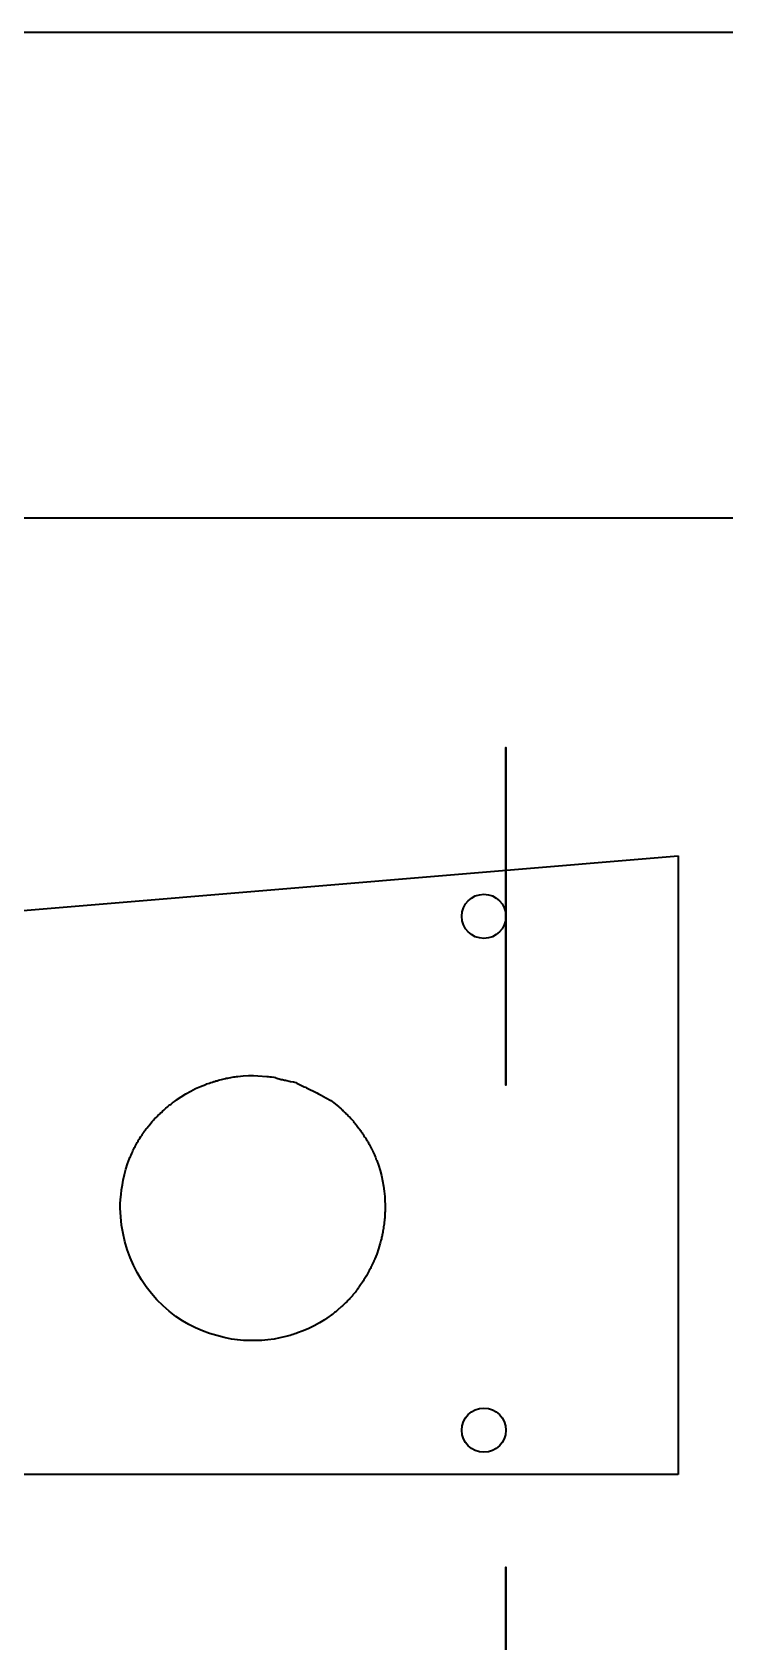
# Model space of a CAD drawing. Header units: centimetres. Extents: x 16 to 194, y -201 to 17.
# Drawn here: x 29.79 to 37.63, y -38.99 to -20.77 of the extents above; entities that cross this region are included whole.
import ezdxf

# ---------------------------------------------------------------- set-up
doc = ezdxf.new("R2010")
doc.units = ezdxf.units.CM
doc.header["$MEASUREMENT"] = 0
doc.layers.add('Layer 1', color=7, linetype='Continuous')

msp = doc.modelspace()

# ---------------------------------------------------------------- linework, layer by layer
at = {"layer": 'Layer 1', "lineweight": 35}
for points in [[(20.264, -20.76971), (20.264, -20.76971), (56.264, -20.76971), (56.264, -20.76971)], [(56.264, -26.26971), (56.264, -26.26971), (20.264, -26.26971), (20.264, -26.26971)], [(19.10378, -31.59366), (19.10378, -31.59366), (37.10378, -30.09366), (37.10378, -30.09366)], [(37.10378, -30.09366), (37.10378, -30.09366), (37.10378, -37.09367), (37.10378, -37.09367)], [(37.10378, -37.09367), (37.10378, -37.09367), (19.10378, -37.09367), (19.10378, -37.09367)]]:
    msp.add_open_spline(points, degree=3, dxfattribs=at)
for points, knots in [([(35.15353, -30.77706), (35.15353, -30.63899), (35.04159, -30.52707), (34.9035, -30.52707), (34.76541, -30.52706), (34.65347, -30.63899), (34.65347, -30.77706), (34.65347, -30.91514), (34.76541, -31.02706), (34.9035, -31.02706), (35.04159, -31.02707), (35.15353, -30.91514), (35.15353, -30.77707), (35.15353, -24.14971), (35.15353, -37.40442), (35.15353, -30.77706)], [0, 0, 0, 0, 0.25, 0.25, 0.25, 0.5, 0.5, 0.5, 0.75, 0.75, 0.75, 1, 1, 1, 1.00001, 1.00001, 1.00001, 1.00001]), ([(35.15353, -40.0549), (35.15353, -39.91683), (35.04159, -39.80491), (34.9035, -39.80491), (34.76541, -39.8049), (34.65347, -39.91683), (34.65347, -40.0549), (34.65347, -40.19298), (34.76541, -40.3049), (34.9035, -40.3049), (35.04159, -40.30491), (35.15353, -40.19298), (35.15353, -40.05491), (35.15353, -33.42755), (35.15353, -46.68226), (35.15353, -40.0549)], [0, 0, 0, 0, 0.25, 0.25, 0.25, 0.5, 0.5, 0.5, 0.75, 0.75, 0.75, 1, 1, 1, 1.00001, 1.00001, 1.00001, 1.00001]), ([(35.15353, -36.59367), (35.15353, -36.45559), (35.04159, -36.34367), (34.9035, -36.34367), (34.76541, -36.34366), (34.65347, -36.45559), (34.65347, -36.59366), (34.65347, -36.73174), (34.76541, -36.84366), (34.9035, -36.84366), (35.04159, -36.84367), (35.15353, -36.73174), (35.15353, -36.59367)], [0, 0, 0, 0, 0.25, 0.25, 0.25, 0.5, 0.5, 0.5, 0.75, 0.75, 0.75, 1, 1, 1, 1])]:
    msp.add_open_spline(points, degree=3, knots=knots, dxfattribs=at)
at = {"layer": 'Layer 1', "color": 250, "lineweight": 35}
msp.add_open_spline([(32.04425, -35.56222), (32.04425, -35.56222), (32.11431, -35.57222), (32.11431, -35.57222), (32.11431, -35.57222), (32.18186, -35.57722), (32.18186, -35.57722), (32.18186, -35.57722), (32.24943, -35.57972), (32.24943, -35.57972), (32.24943, -35.57972), (32.31949, -35.57972), (32.31949, -35.57972), (32.31949, -35.57972), (32.38954, -35.57722), (32.38954, -35.57722), (32.38954, -35.57722), (32.45709, -35.57222), (32.45709, -35.57222), (32.45709, -35.57222), (32.52716, -35.56222), (32.52716, -35.56222), (32.52716, -35.56222), (32.59472, -35.54973), (32.59472, -35.54973), (32.59472, -35.54973), (32.65976, -35.53472), (32.65976, -35.53472), (32.65976, -35.53472), (32.67478, -35.52973), (32.67478, -35.52973), (32.67478, -35.52973), (32.68979, -35.52472), (32.68979, -35.52472), (32.68979, -35.52472), (32.7098, -35.51972), (32.7098, -35.51972), (32.7098, -35.51972), (32.72732, -35.51472), (32.72732, -35.51472), (32.72732, -35.51472), (32.74483, -35.50972), (32.74483, -35.50972), (32.74483, -35.50972), (32.76235, -35.50222), (32.76235, -35.50222), (32.76235, -35.50222), (32.77986, -35.49722), (32.77986, -35.49722), (32.77986, -35.49722), (32.79237, -35.49222), (32.79237, -35.49222), (32.79237, -35.49222), (32.85744, -35.46972), (32.85744, -35.46972), (32.85744, -35.46972), (32.91999, -35.44222), (32.91999, -35.44222), (32.91999, -35.44222), (32.98253, -35.41222), (32.98253, -35.41222), (32.98253, -35.41222), (33.04258, -35.37972), (33.04258, -35.37972), (33.04258, -35.37972), (33.10013, -35.34472), (33.10013, -35.34472), (33.10013, -35.34472), (33.15268, -35.30722), (33.15268, -35.30722), (33.15268, -35.30722), (33.16269, -35.29972), (33.16269, -35.29972), (33.16269, -35.29972), (33.1752, -35.29223), (33.1752, -35.29223), (33.1752, -35.29223), (33.18771, -35.28222), (33.18771, -35.28222), (33.18771, -35.28222), (33.20022, -35.27223), (33.20022, -35.27223), (33.20022, -35.27223), (33.21274, -35.26222), (33.21274, -35.26222), (33.21274, -35.26222), (33.22775, -35.25223), (33.22775, -35.25223), (33.22775, -35.25223), (33.23776, -35.24222), (33.23776, -35.24222), (33.23776, -35.24222), (33.24776, -35.23472), (33.24776, -35.23472), (33.24776, -35.23472), (33.29279, -35.19472), (33.29279, -35.19472), (33.29279, -35.19472), (33.3028, -35.18472), (33.3028, -35.18472), (33.3028, -35.18472), (33.31281, -35.17472), (33.31281, -35.17472), (33.31281, -35.17472), (33.32532, -35.16222), (33.32532, -35.16222), (33.32532, -35.16222), (33.33783, -35.15222), (33.33783, -35.15222), (33.33783, -35.15222), (33.35034, -35.13972), (33.35034, -35.13972), (33.35034, -35.13972), (33.36035, -35.12722), (33.36035, -35.12722), (33.36035, -35.12722), (33.36285, -35.12472), (33.36285, -35.12472), (33.36285, -35.12472), (33.36535, -35.12222), (33.36535, -35.12222), (33.36535, -35.12222), (33.36786, -35.11972), (33.36786, -35.11972), (33.36786, -35.11972), (33.37036, -35.11722), (33.37036, -35.11722), (33.37036, -35.11722), (33.37286, -35.11472), (33.37286, -35.11472), (33.37286, -35.11472), (33.37786, -35.11222), (33.37786, -35.11222), (33.37786, -35.11222), (33.38037, -35.10722), (33.38037, -35.10722), (33.38037, -35.10722), (33.38037, -35.10472), (33.38037, -35.10472), (33.38037, -35.10472), (33.39288, -35.09472), (33.39288, -35.09472), (33.39288, -35.09472), (33.39538, -35.09222), (33.39538, -35.09222), (33.39538, -35.09222), (33.41039, -35.07473), (33.41039, -35.07473), (33.41039, -35.07473), (33.41289, -35.07222), (33.41289, -35.07222), (33.41289, -35.07222), (33.41539, -35.06722), (33.41539, -35.06722), (33.41539, -35.06722), (33.4179, -35.06472), (33.4179, -35.06472), (33.4179, -35.06472), (33.4204, -35.06222), (33.4204, -35.06222), (33.4204, -35.06222), (33.4229, -35.05722), (33.4229, -35.05722), (33.4229, -35.05722), (33.4254, -35.05473), (33.4254, -35.05473), (33.4254, -35.05473), (33.42791, -35.05222), (33.42791, -35.05222), (33.42791, -35.05222), (33.43041, -35.04972), (33.43041, -35.04972), (33.43041, -35.04972), (33.43791, -35.04222), (33.43791, -35.04222), (33.43791, -35.04222), (33.44792, -35.02972), (33.44792, -35.02972), (33.44792, -35.02972), (33.45793, -35.01722), (33.45793, -35.01722), (33.45793, -35.01722), (33.46794, -35.00472), (33.46794, -35.00472), (33.46794, -35.00472), (33.47796, -34.99222), (33.47796, -34.99222), (33.47796, -34.99222), (33.48546, -34.97972), (33.48546, -34.97972), (33.48546, -34.97972), (33.49297, -34.96972), (33.49297, -34.96972), (33.49297, -34.96972), (33.50048, -34.95972), (33.50048, -34.95972), (33.50048, -34.95972), (33.50798, -34.94722), (33.50798, -34.94722), (33.50798, -34.94722), (33.51799, -34.93222), (33.51799, -34.93222), (33.51799, -34.93222), (33.528, -34.91972), (33.528, -34.91972), (33.528, -34.91972), (33.53551, -34.90472), (33.53551, -34.90472), (33.53551, -34.90472), (33.54551, -34.89222), (33.54551, -34.89222), (33.54551, -34.89222), (33.55302, -34.87972), (33.55302, -34.87972), (33.55302, -34.87972), (33.55802, -34.86722), (33.55802, -34.86722), (33.55802, -34.86722), (33.56553, -34.85722), (33.56553, -34.85722), (33.56553, -34.85722), (33.57304, -34.84472), (33.57304, -34.84472), (33.57304, -34.84472), (33.58054, -34.83222), (33.58054, -34.83222), (33.58054, -34.83222), (33.58805, -34.81722), (33.58805, -34.81722), (33.58805, -34.81722), (33.59556, -34.80222), (33.59556, -34.80222), (33.59556, -34.80222), (33.60556, -34.78722), (33.60556, -34.78722), (33.60556, -34.78722), (33.61056, -34.77472), (33.61056, -34.77472), (33.61056, -34.77472), (33.61806, -34.76472), (33.61806, -34.76472), (33.61806, -34.76472), (33.62307, -34.75222), (33.62307, -34.75222), (33.62307, -34.75222), (33.63057, -34.73972), (33.63057, -34.73972), (33.63057, -34.73972), (33.63558, -34.72472), (33.63558, -34.72472), (33.63558, -34.72472), (33.64309, -34.70972), (33.64309, -34.70972), (33.64309, -34.70972), (33.65059, -34.69472), (33.65059, -34.69472), (33.65059, -34.69472), (33.6581, -34.67972), (33.6581, -34.67972), (33.6581, -34.67972), (33.6631, -34.66722), (33.6631, -34.66722), (33.6631, -34.66722), (33.66811, -34.65472), (33.66811, -34.65472), (33.66811, -34.65472), (33.69063, -34.59972), (33.69063, -34.59972), (33.69063, -34.59972), (33.71064, -34.54222), (33.71064, -34.54222), (33.71064, -34.54222), (33.72565, -34.48722), (33.72565, -34.48722), (33.72565, -34.48722), (33.73066, -34.47472), (33.73066, -34.47472), (33.73066, -34.47472), (33.73316, -34.45972), (33.73316, -34.45972), (33.73316, -34.45972), (33.73816, -34.44472), (33.73816, -34.44472), (33.73816, -34.44472), (33.74317, -34.42722), (33.74317, -34.42722), (33.74317, -34.42722), (33.74567, -34.40972), (33.74567, -34.40972), (33.74567, -34.40972), (33.74817, -34.40722), (33.74817, -34.40722), (33.74817, -34.40722), (33.74817, -34.40472), (33.74817, -34.40472), (33.74817, -34.40472), (33.74817, -34.39973), (33.74817, -34.39973), (33.74817, -34.39973), (33.75068, -34.39472), (33.75068, -34.39472), (33.75068, -34.39472), (33.75068, -34.39222), (33.75068, -34.39222), (33.75068, -34.39222), (33.75318, -34.38722), (33.75318, -34.38722), (33.75318, -34.38722), (33.75318, -34.38472), (33.75318, -34.38472), (33.75318, -34.38472), (33.75318, -34.37973), (33.75318, -34.37973), (33.75318, -34.37973), (33.75318, -34.37722), (33.75318, -34.37722), (33.75318, -34.37722), (33.75568, -34.37472), (33.75568, -34.37472), (33.75568, -34.37472), (33.75568, -34.37222), (33.75568, -34.37222), (33.75568, -34.37222), (33.75568, -34.36722), (33.75568, -34.36722), (33.75568, -34.36722), (33.75568, -34.36472), (33.75568, -34.36472), (33.75568, -34.36472), (33.75818, -34.35973), (33.75818, -34.35973), (33.75818, -34.35973), (33.75818, -34.35722), (33.75818, -34.35722), (33.75818, -34.35722), (33.75818, -34.35472), (33.75818, -34.35472), (33.75818, -34.35472), (33.76068, -34.34222), (33.76068, -34.34222), (33.76068, -34.34222), (33.76319, -34.32472), (33.76319, -34.32472), (33.76319, -34.32472), (33.76569, -34.30972), (33.76569, -34.30972), (33.76569, -34.30972), (33.76819, -34.29222), (33.76819, -34.29222), (33.76819, -34.29222), (33.77069, -34.27722), (33.77069, -34.27722), (33.77069, -34.27722), (33.77319, -34.26222), (33.77319, -34.26222), (33.77319, -34.26222), (33.77319, -34.24972), (33.77319, -34.24972), (33.77319, -34.24972), (33.7757, -34.23722), (33.7757, -34.23722), (33.7757, -34.23722), (33.7782, -34.22222), (33.7782, -34.22222), (33.7782, -34.22222), (33.7782, -34.20722), (33.7782, -34.20722), (33.7782, -34.20722), (33.7807, -34.18972), (33.7807, -34.18972), (33.7807, -34.18972), (33.7807, -34.17222), (33.7807, -34.17222), (33.7807, -34.17222), (33.7832, -34.15722), (33.7832, -34.15722), (33.7832, -34.15722), (33.7832, -34.14222), (33.7832, -34.14222), (33.7832, -34.14222), (33.7832, -34.12972), (33.7832, -34.12972), (33.7832, -34.12972), (33.7832, -34.12722), (33.7832, -34.12722), (33.7832, -34.12722), (33.7857, -34.12472), (33.7857, -34.12472), (33.7857, -34.12472), (33.7857, -34.11972), (33.7857, -34.11972), (33.7857, -34.11972), (33.7857, -34.11722), (33.7857, -34.11722), (33.7857, -34.11722), (33.7857, -34.11222), (33.7857, -34.11222), (33.7857, -34.11222), (33.7857, -34.10972), (33.7857, -34.10972), (33.7857, -34.10972), (33.7857, -34.10722), (33.7857, -34.10722), (33.7857, -34.10722), (33.7857, -34.10223), (33.7857, -34.10223), (33.7857, -34.10223), (33.7857, -34.08722), (33.7857, -34.08722), (33.7857, -34.08722), (33.7857, -34.06972), (33.7857, -34.06972), (33.7857, -34.06972), (33.7857, -34.05472), (33.7857, -34.05472), (33.7857, -34.05472), (33.7857, -34.03722), (33.7857, -34.03722), (33.7857, -34.03722), (33.7857, -34.02223), (33.7857, -34.02223), (33.7857, -34.02223), (33.7832, -34.00972), (33.7832, -34.00972), (33.7832, -34.00972), (33.7807, -33.94972), (33.7807, -33.94972), (33.7807, -33.94972), (33.7757, -33.88972), (33.7757, -33.88972), (33.7757, -33.88972), (33.76819, -33.82972), (33.76819, -33.82972), (33.76819, -33.82972), (33.75568, -33.76972), (33.75568, -33.76972), (33.75568, -33.76972), (33.74317, -33.70972), (33.74317, -33.70972), (33.74317, -33.70972), (33.72816, -33.65222), (33.72816, -33.65222), (33.72816, -33.65222), (33.71064, -33.59472), (33.71064, -33.59472), (33.71064, -33.59472), (33.69063, -33.54222), (33.69063, -33.54222), (33.69063, -33.54222), (33.68562, -33.53222), (33.68562, -33.53222), (33.68562, -33.53222), (33.68062, -33.51972), (33.68062, -33.51972), (33.68062, -33.51972), (33.67561, -33.50472), (33.67561, -33.50472), (33.67561, -33.50472), (33.66811, -33.48972), (33.66811, -33.48972), (33.66811, -33.48972), (33.6631, -33.47472), (33.6631, -33.47472), (33.6631, -33.47472), (33.6556, -33.45972), (33.6556, -33.45972), (33.6556, -33.45972), (33.65059, -33.44723), (33.65059, -33.44723), (33.65059, -33.44723), (33.64559, -33.43722), (33.64559, -33.43722), (33.64559, -33.43722), (33.64058, -33.42472), (33.64058, -33.42472), (33.64058, -33.42472), (33.63308, -33.41472), (33.63308, -33.41472), (33.63308, -33.41472), (33.62557, -33.39972), (33.62557, -33.39972), (33.62557, -33.39972), (33.61806, -33.38472), (33.61806, -33.38472), (33.61806, -33.38472), (33.61056, -33.37222), (33.61056, -33.37222), (33.61056, -33.37222), (33.60556, -33.35722), (33.60556, -33.35722), (33.60556, -33.35722), (33.59806, -33.34472), (33.59806, -33.34472), (33.59806, -33.34472), (33.59305, -33.33472), (33.59305, -33.33472), (33.59305, -33.33472), (33.58555, -33.32472), (33.58555, -33.32472), (33.58555, -33.32472), (33.57804, -33.31222), (33.57804, -33.31222), (33.57804, -33.31222), (33.57053, -33.29972), (33.57053, -33.29972), (33.57053, -33.29972), (33.56303, -33.28472), (33.56303, -33.28472), (33.56303, -33.28472), (33.55302, -33.27222), (33.55302, -33.27222), (33.55302, -33.27222), (33.54551, -33.25972), (33.54551, -33.25972), (33.54551, -33.25972), (33.53801, -33.24722), (33.53801, -33.24722), (33.53801, -33.24722), (33.5305, -33.23722), (33.5305, -33.23722), (33.5305, -33.23722), (33.5255, -33.22722), (33.5255, -33.22722), (33.5255, -33.22722), (33.51549, -33.21472), (33.51549, -33.21472), (33.51549, -33.21472), (33.50798, -33.20222), (33.50798, -33.20222), (33.50798, -33.20222), (33.49797, -33.18972), (33.49797, -33.18972), (33.49797, -33.18972), (33.48797, -33.17722), (33.48797, -33.17722), (33.48797, -33.17722), (33.48046, -33.16722), (33.48046, -33.16722), (33.48046, -33.16722), (33.47796, -33.16472), (33.47796, -33.16472), (33.47796, -33.16472), (33.47044, -33.15222), (33.47044, -33.15222), (33.47044, -33.15222), (33.46293, -33.14222), (33.46293, -33.14222), (33.46293, -33.14222), (33.45543, -33.13222), (33.45543, -33.13222), (33.45543, -33.13222), (33.44542, -33.12222), (33.44542, -33.12222), (33.44542, -33.12222), (33.43541, -33.10972), (33.43541, -33.10972), (33.43541, -33.10972), (33.42791, -33.09972), (33.42791, -33.09972), (33.42791, -33.09972), (33.4254, -33.09722), (33.4254, -33.09722), (33.4254, -33.09722), (33.41539, -33.08472), (33.41539, -33.08472), (33.41539, -33.08472), (33.40539, -33.07472), (33.40539, -33.07472), (33.40539, -33.07472), (33.39538, -33.06472), (33.39538, -33.06472), (33.39538, -33.06472), (33.38787, -33.05472), (33.38787, -33.05472), (33.38787, -33.05472), (33.37786, -33.04722), (33.37786, -33.04722), (33.37786, -33.04722), (33.37036, -33.03722), (33.37036, -33.03722), (33.37036, -33.03722), (33.35785, -33.02472), (33.35785, -33.02472), (33.35785, -33.02472), (33.34784, -33.01472), (33.34784, -33.01472), (33.34784, -33.01472), (33.33533, -33.00222), (33.33533, -33.00222), (33.33533, -33.00222), (33.33283, -32.99972), (33.33283, -32.99972), (33.33283, -32.99972), (33.33032, -32.99722), (33.33032, -32.99722), (33.33032, -32.99722), (33.32782, -32.99472), (33.32782, -32.99472), (33.32782, -32.99472), (33.32532, -32.99222), (33.32532, -32.99222), (33.32532, -32.99222), (33.32282, -32.98972), (33.32282, -32.98972), (33.32282, -32.98972), (33.31781, -32.98722), (33.31781, -32.98722), (33.31781, -32.98722), (33.31531, -32.98472), (33.31531, -32.98472), (33.31531, -32.98472), (33.31281, -32.98222), (33.31281, -32.98222), (33.31281, -32.98222), (33.3053, -32.97222), (33.3053, -32.97222), (33.3053, -32.97222), (33.3028, -32.97222), (33.3028, -32.97222), (33.3028, -32.97222), (33.3028, -32.96972), (33.3028, -32.96972), (33.3028, -32.96972), (33.3003, -32.96972), (33.3003, -32.96972), (33.3003, -32.96972), (33.2978, -32.96722), (33.2978, -32.96722), (33.2978, -32.96722), (33.29529, -32.96472), (33.29529, -32.96472), (33.29529, -32.96472), (33.29279, -32.96222), (33.29279, -32.96222), (33.29279, -32.96222), (33.29029, -32.95972), (33.29029, -32.95972), (33.29029, -32.95972), (33.2878, -32.95722), (33.2878, -32.95722), (33.2878, -32.95722), (33.27028, -32.94222), (33.27028, -32.94222), (33.27028, -32.94222), (33.26278, -32.93472), (33.26278, -32.93472), (33.26278, -32.93472), (33.22024, -32.89972), (33.22024, -32.89972), (33.22024, -32.89972), (33.1702, -32.86222), (33.1702, -32.86222), (33.1702, -32.86222), (33.11514, -32.82972), (33.11514, -32.82972), (33.11514, -32.82972), (33.0601, -32.79972), (33.0601, -32.79972), (33.0601, -32.79972), (33.04759, -32.79222), (33.04759, -32.79222), (33.04759, -32.79222), (33.03007, -32.78472), (33.03007, -32.78472), (33.03007, -32.78472), (33.01256, -32.77472), (33.01256, -32.77472), (33.01256, -32.77472), (32.99004, -32.76222), (32.99004, -32.76222), (32.99004, -32.76222), (32.96503, -32.75222), (32.96503, -32.75222), (32.96503, -32.75222), (32.94001, -32.73972), (32.94001, -32.73972), (32.94001, -32.73972), (32.91749, -32.72972), (32.91749, -32.72972), (32.91749, -32.72972), (32.89497, -32.71722), (32.89497, -32.71722), (32.89497, -32.71722), (32.88496, -32.71222), (32.88496, -32.71222), (32.88496, -32.71222), (32.86995, -32.70722), (32.86995, -32.70722), (32.86995, -32.70722), (32.85494, -32.69972), (32.85494, -32.69972), (32.85494, -32.69972), (32.83992, -32.69222), (32.83992, -32.69222), (32.83992, -32.69222), (32.8249, -32.68472), (32.8249, -32.68472), (32.8249, -32.68472), (32.80989, -32.67722), (32.80989, -32.67722), (32.80989, -32.67722), (32.79488, -32.66972), (32.79488, -32.66972), (32.79488, -32.66972), (32.78487, -32.66472), (32.78487, -32.66472), (32.78487, -32.66472), (32.77486, -32.65972), (32.77486, -32.65972), (32.77486, -32.65972), (32.74734, -32.64972), (32.74734, -32.64972), (32.74734, -32.64972), (32.71481, -32.64472), (32.71481, -32.64472), (32.71481, -32.64472), (32.65726, -32.63222), (32.65726, -32.63222), (32.65726, -32.63222), (32.64726, -32.62972), (32.64726, -32.62972), (32.64726, -32.62972), (32.63475, -32.62722), (32.63475, -32.62722), (32.63475, -32.62722), (32.62224, -32.62472), (32.62224, -32.62472), (32.62224, -32.62472), (32.60973, -32.62222), (32.60973, -32.62222), (32.60973, -32.62222), (32.58721, -32.61472), (32.58721, -32.61472), (32.58721, -32.61472), (32.5722, -32.61222), (32.5722, -32.61222), (32.5722, -32.61222), (32.54718, -32.60472), (32.54718, -32.60472), (32.54718, -32.60472), (32.54468, -32.60222), (32.54468, -32.60222), (32.54468, -32.60222), (32.52466, -32.59722), (32.52466, -32.59722), (32.52466, -32.59722), (32.49963, -32.59472), (32.49963, -32.59472), (32.49963, -32.59472), (32.47961, -32.59222), (32.47961, -32.59222), (32.47961, -32.59222), (32.4596, -32.58972), (32.4596, -32.58972), (32.4596, -32.58972), (32.44708, -32.58972), (32.44708, -32.58972), (32.44708, -32.58972), (32.3445, -32.58222), (32.3445, -32.58222), (32.3445, -32.58222), (32.29447, -32.57972), (32.29447, -32.57972), (32.29447, -32.57972), (32.23942, -32.57972), (32.23942, -32.57972), (32.23942, -32.57972), (32.17936, -32.58222), (32.17936, -32.58222), (32.17936, -32.58222), (32.11681, -32.58972), (32.11681, -32.58972), (32.11681, -32.58972), (32.1018, -32.58972), (32.1018, -32.58972), (32.1018, -32.58972), (32.08678, -32.59222), (32.08678, -32.59222), (32.08678, -32.59222), (32.07177, -32.59472), (32.07177, -32.59472), (32.07177, -32.59472), (32.05426, -32.59722), (32.05426, -32.59722), (32.05426, -32.59722), (32.03674, -32.60222), (32.03674, -32.60222), (32.03674, -32.60222), (32.01923, -32.60472), (32.01923, -32.60472), (32.01923, -32.60472), (32.00422, -32.60722), (32.00422, -32.60722), (32.00422, -32.60722), (32.00172, -32.60722), (32.00172, -32.60722), (32.00172, -32.60722), (31.99922, -32.60722), (31.99922, -32.60722), (31.99922, -32.60722), (31.99672, -32.60972), (31.99672, -32.60972), (31.99672, -32.60972), (31.99171, -32.60972), (31.99171, -32.60972), (31.99171, -32.60972), (31.98921, -32.60972), (31.98921, -32.60972), (31.98921, -32.60972), (31.98421, -32.60972), (31.98421, -32.60972), (31.98421, -32.60972), (31.98171, -32.61222), (31.98171, -32.61222), (31.98171, -32.61222), (31.9792, -32.61222), (31.9792, -32.61222), (31.9792, -32.61222), (31.96419, -32.61472), (31.96419, -32.61472), (31.96419, -32.61472), (31.94918, -32.61972), (31.94918, -32.61972), (31.94918, -32.61972), (31.93166, -32.62472), (31.93166, -32.62472), (31.93166, -32.62472), (31.91415, -32.62722), (31.91415, -32.62722), (31.91415, -32.62722), (31.89914, -32.63222), (31.89914, -32.63222), (31.89914, -32.63222), (31.88412, -32.63722), (31.88412, -32.63722), (31.88412, -32.63722), (31.8716, -32.63972), (31.8716, -32.63972), (31.8716, -32.63972), (31.85909, -32.64472), (31.85909, -32.64472), (31.85909, -32.64472), (31.84408, -32.64722), (31.84408, -32.64722), (31.84408, -32.64722), (31.83157, -32.65222), (31.83157, -32.65222), (31.83157, -32.65222), (31.82907, -32.65222), (31.82907, -32.65222), (31.82907, -32.65222), (31.81155, -32.65972), (31.81155, -32.65972), (31.81155, -32.65972), (31.79654, -32.66472), (31.79654, -32.66472), (31.79654, -32.66472), (31.78153, -32.66972), (31.78153, -32.66972), (31.78153, -32.66972), (31.76652, -32.67472), (31.76652, -32.67472), (31.76652, -32.67472), (31.754, -32.67972), (31.754, -32.67972), (31.754, -32.67972), (31.69646, -32.70222), (31.69646, -32.70222), (31.69646, -32.70222), (31.63892, -32.72722), (31.63892, -32.72722), (31.63892, -32.72722), (31.58386, -32.75722), (31.58386, -32.75722), (31.58386, -32.75722), (31.52882, -32.78722), (31.52882, -32.78722), (31.52882, -32.78722), (31.47627, -32.81972), (31.47627, -32.81972), (31.47627, -32.81972), (31.42373, -32.85472), (31.42373, -32.85472), (31.42373, -32.85472), (31.41372, -32.86222), (31.41372, -32.86222), (31.41372, -32.86222), (31.40121, -32.87222), (31.40121, -32.87222), (31.40121, -32.87222), (31.3887, -32.87972), (31.3887, -32.87972), (31.3887, -32.87972), (31.37619, -32.88972), (31.37619, -32.88972), (31.37619, -32.88972), (31.36119, -32.90222), (31.36119, -32.90222), (31.36119, -32.90222), (31.34868, -32.91222), (31.34868, -32.91222), (31.34868, -32.91222), (31.33617, -32.91972), (31.33617, -32.91972), (31.33617, -32.91972), (31.33366, -32.92222), (31.33366, -32.92222), (31.33366, -32.92222), (31.33116, -32.92472), (31.33116, -32.92472), (31.33116, -32.92472), (31.32866, -32.92722), (31.32866, -32.92722), (31.32866, -32.92722), (31.32615, -32.92972), (31.32615, -32.92972), (31.32615, -32.92972), (31.32364, -32.92972), (31.32364, -32.92972), (31.32364, -32.92972), (31.32114, -32.93222), (31.32114, -32.93222), (31.32114, -32.93222), (31.31864, -32.93472), (31.31864, -32.93472), (31.31864, -32.93472), (31.31614, -32.93722), (31.31614, -32.93722), (31.31614, -32.93722), (31.30363, -32.94722), (31.30363, -32.94722), (31.30363, -32.94722), (31.29362, -32.95722), (31.29362, -32.95722), (31.29362, -32.95722), (31.27861, -32.96972), (31.27861, -32.96972), (31.27861, -32.96972), (31.2661, -32.98222), (31.2661, -32.98222), (31.2661, -32.98222), (31.25609, -32.99222), (31.25609, -32.99222), (31.25609, -32.99222), (31.24358, -33.00222), (31.24358, -33.00222), (31.24358, -33.00222), (31.23607, -33.01222), (31.23607, -33.01222), (31.23607, -33.01222), (31.22606, -33.01972), (31.22606, -33.01972), (31.22606, -33.01972), (31.21355, -33.03222), (31.21355, -33.03222), (31.21355, -33.03222), (31.20354, -33.04222), (31.20354, -33.04222), (31.20354, -33.04222), (31.19103, -33.05472), (31.19103, -33.05472), (31.19103, -33.05472), (31.17852, -33.06722), (31.17852, -33.06722), (31.17852, -33.06722), (31.16852, -33.07972), (31.16852, -33.07972), (31.16852, -33.07972), (31.15851, -33.08972), (31.15851, -33.08972), (31.15851, -33.08972), (31.1485, -33.09972), (31.1485, -33.09972), (31.1485, -33.09972), (31.10847, -33.14722), (31.10847, -33.14722), (31.10847, -33.14722), (31.10096, -33.15722), (31.10096, -33.15722), (31.10096, -33.15722), (31.09095, -33.16972), (31.09095, -33.16972), (31.09095, -33.16972), (31.08094, -33.18222), (31.08094, -33.18222), (31.08094, -33.18222), (31.07093, -33.19722), (31.07093, -33.19722), (31.07093, -33.19722), (31.06093, -33.20972), (31.06093, -33.20972), (31.06093, -33.20972), (31.05843, -33.21472), (31.05843, -33.21472), (31.05843, -33.21472), (31.05592, -33.21722), (31.05592, -33.21722), (31.05592, -33.21722), (31.05343, -33.21972), (31.05343, -33.21972), (31.05343, -33.21972), (31.05092, -33.22472), (31.05092, -33.22472), (31.05092, -33.22472), (31.04842, -33.22722), (31.04842, -33.22722), (31.04842, -33.22722), (31.04591, -33.23222), (31.04591, -33.23222), (31.04591, -33.23222), (31.04342, -33.23472), (31.04342, -33.23472), (31.04342, -33.23472), (31.04091, -33.23722), (31.04091, -33.23722), (31.04091, -33.23722), (31.03341, -33.24722), (31.03341, -33.24722), (31.03341, -33.24722), (31.03341, -33.25222), (31.03341, -33.25222), (31.03341, -33.25222), (31.02089, -33.26722), (31.02089, -33.26722), (31.02089, -33.26722), (31.00838, -33.28722), (31.00838, -33.28722), (31.00838, -33.28722), (31.00087, -33.29972), (31.00087, -33.29972), (31.00087, -33.29972), (30.99837, -33.30222), (30.99837, -33.30222), (30.99837, -33.30222), (30.99837, -33.30472), (30.99837, -33.30472), (30.99837, -33.30472), (30.99587, -33.30723), (30.99587, -33.30723), (30.99587, -33.30723), (30.99337, -33.30972), (30.99337, -33.30972), (30.99337, -33.30972), (30.99337, -33.31222), (30.99337, -33.31222), (30.99337, -33.31222), (30.99087, -33.31722), (30.99087, -33.31722), (30.99087, -33.31722), (30.98836, -33.31972), (30.98836, -33.31972), (30.98836, -33.31972), (30.98836, -33.32222), (30.98836, -33.32222), (30.98836, -33.32222), (30.97836, -33.33722), (30.97836, -33.33722), (30.97836, -33.33722), (30.97085, -33.35222), (30.97085, -33.35222), (30.97085, -33.35222), (30.96334, -33.36723), (30.96334, -33.36723), (30.96334, -33.36723), (30.95333, -33.38222), (30.95333, -33.38222), (30.95333, -33.38222), (30.94833, -33.39472), (30.94833, -33.39472), (30.94833, -33.39472), (30.94082, -33.40723), (30.94082, -33.40723), (30.94082, -33.40723), (30.93582, -33.41722), (30.93582, -33.41722), (30.93582, -33.41722), (30.92831, -33.43222), (30.92831, -33.43222), (30.92831, -33.43222), (30.92331, -33.44723), (30.92331, -33.44723), (30.92331, -33.44723), (30.9158, -33.46222), (30.9158, -33.46222), (30.9158, -33.46222), (30.9083, -33.47972), (30.9083, -33.47972), (30.9083, -33.47972), (30.90079, -33.49472), (30.90079, -33.49472), (30.90079, -33.49472), (30.89579, -33.50722), (30.89579, -33.50722), (30.89579, -33.50722), (30.89078, -33.51972), (30.89078, -33.51972), (30.89078, -33.51972), (30.86826, -33.57722), (30.86826, -33.57722), (30.86826, -33.57722), (30.84825, -33.63972), (30.84825, -33.63972), (30.84825, -33.63972), (30.83323, -33.69972), (30.83323, -33.69972), (30.83323, -33.69972), (30.81822, -33.76222), (30.81822, -33.76222), (30.81822, -33.76222), (30.81072, -33.81472), (30.81072, -33.81472), (30.81072, -33.81472), (30.80072, -33.87222), (30.80072, -33.87222), (30.80072, -33.87222), (30.79571, -33.92722), (30.79571, -33.92722), (30.79571, -33.92722), (30.7882, -33.98223), (30.7882, -33.98223), (30.7882, -33.98223), (30.7857, -34.02972), (30.7857, -34.02972), (30.7857, -34.02972), (30.7857, -34.07972), (30.7857, -34.07972), (30.7857, -34.07972), (30.7882, -34.12972), (30.7882, -34.12972), (30.7882, -34.12972), (30.7932, -34.17722), (30.7932, -34.17722), (30.7932, -34.17722), (30.80072, -34.27222), (30.80072, -34.27222), (30.80072, -34.27222), (30.81822, -34.36722), (30.81822, -34.36722), (30.81822, -34.36722), (30.83824, -34.45722), (30.83824, -34.45722), (30.83824, -34.45722), (30.86576, -34.54972), (30.86576, -34.54972), (30.86576, -34.54972), (30.89829, -34.63723), (30.89829, -34.63723), (30.89829, -34.63723), (30.93582, -34.72722), (30.93582, -34.72722), (30.93582, -34.72722), (30.97836, -34.80972), (30.97836, -34.80972), (30.97836, -34.80972), (31.02841, -34.89222), (31.02841, -34.89222), (31.02841, -34.89222), (31.08094, -34.96972), (31.08094, -34.96972), (31.08094, -34.96972), (31.13849, -35.04472), (31.13849, -35.04472), (31.13849, -35.04472), (31.20104, -35.11722), (31.20104, -35.11722), (31.20104, -35.11722), (31.2711, -35.18472), (31.2711, -35.18472), (31.2711, -35.18472), (31.34117, -35.24722), (31.34117, -35.24722), (31.34117, -35.24722), (31.41622, -35.30722), (31.41622, -35.30722), (31.41622, -35.30722), (31.49129, -35.35472), (31.49129, -35.35472), (31.49129, -35.35472), (31.56385, -35.39722), (31.56385, -35.39722), (31.56385, -35.39722), (31.63892, -35.43472), (31.63892, -35.43472), (31.63892, -35.43472), (31.71898, -35.46972), (31.71898, -35.46972), (31.71898, -35.46972), (31.79654, -35.49722), (31.79654, -35.49722), (31.79654, -35.49722), (31.87911, -35.52222), (31.87911, -35.52222), (31.87911, -35.52222), (31.96169, -35.54472), (31.96169, -35.54472), (31.96169, -35.54472), (32.04425, -35.56222), (32.04425, -35.56222)], degree=3, knots=[0, 0, 0, 0, 0.00250627, 0.00250627, 0.00250627, 0.00501253, 0.00501253, 0.00501253, 0.0075188, 0.0075188, 0.0075188, 0.01002506, 0.01002506, 0.01002506, 0.01253133, 0.01253133, 0.01253133, 0.01503759, 0.01503759, 0.01503759, 0.01754386, 0.01754386, 0.01754386, 0.02005013, 0.02005013, 0.02005013, 0.02255639, 0.02255639, 0.02255639, 0.02506266, 0.02506266, 0.02506266, 0.02756892, 0.02756892, 0.02756892, 0.03007519, 0.03007519, 0.03007519, 0.03258145, 0.03258145, 0.03258145, 0.03508772, 0.03508772, 0.03508772, 0.03759398, 0.03759398, 0.03759398, 0.04010025, 0.04010025, 0.04010025, 0.04260652, 0.04260652, 0.04260652, 0.04511278, 0.04511278, 0.04511278, 0.04761905, 0.04761905, 0.04761905, 0.05012531, 0.05012531, 0.05012531, 0.05263158, 0.05263158, 0.05263158, 0.05513784, 0.05513784, 0.05513784, 0.05764411, 0.05764411, 0.05764411, 0.06015038, 0.06015038, 0.06015038, 0.06265664, 0.06265664, 0.06265664, 0.06516291, 0.06516291, 0.06516291, 0.06766917, 0.06766917, 0.06766917, 0.07017544, 0.07017544, 0.07017544, 0.0726817, 0.0726817, 0.0726817, 0.07518797, 0.07518797, 0.07518797, 0.07769424, 0.07769424, 0.07769424, 0.0802005, 0.0802005, 0.0802005, 0.08270677, 0.08270677, 0.08270677, 0.08521303, 0.08521303, 0.08521303, 0.0877193, 0.0877193, 0.0877193, 0.09022556, 0.09022556, 0.09022556, 0.09273183, 0.09273183, 0.09273183, 0.0952381, 0.0952381, 0.0952381, 0.09774436, 0.09774436, 0.09774436, 0.10025063, 0.10025063, 0.10025063, 0.10275689, 0.10275689, 0.10275689, 0.10526316, 0.10526316, 0.10526316, 0.10776942, 0.10776942, 0.10776942, 0.11027569, 0.11027569, 0.11027569, 0.11278195, 0.11278195, 0.11278195, 0.11528822, 0.11528822, 0.11528822, 0.11779449, 0.11779449, 0.11779449, 0.12030075, 0.12030075, 0.12030075, 0.12280702, 0.12280702, 0.12280702, 0.12531328, 0.12531328, 0.12531328, 0.12781955, 0.12781955, 0.12781955, 0.13032581, 0.13032581, 0.13032581, 0.13283208, 0.13283208, 0.13283208, 0.13533835, 0.13533835, 0.13533835, 0.13784461, 0.13784461, 0.13784461, 0.14035088, 0.14035088, 0.14035088, 0.14285714, 0.14285714, 0.14285714, 0.14536341, 0.14536341, 0.14536341, 0.14786967, 0.14786967, 0.14786967, 0.15037594, 0.15037594, 0.15037594, 0.15288221, 0.15288221, 0.15288221, 0.15538847, 0.15538847, 0.15538847, 0.15789474, 0.15789474, 0.15789474, 0.160401, 0.160401, 0.160401, 0.16290727, 0.16290727, 0.16290727, 0.16541353, 0.16541353, 0.16541353, 0.1679198, 0.1679198, 0.1679198, 0.17042607, 0.17042607, 0.17042607, 0.17293233, 0.17293233, 0.17293233, 0.1754386, 0.1754386, 0.1754386, 0.17794486, 0.17794486, 0.17794486, 0.18045113, 0.18045113, 0.18045113, 0.18295739, 0.18295739, 0.18295739, 0.18546366, 0.18546366, 0.18546366, 0.18796992, 0.18796992, 0.18796992, 0.19047619, 0.19047619, 0.19047619, 0.19298246, 0.19298246, 0.19298246, 0.19548872, 0.19548872, 0.19548872, 0.19799499, 0.19799499, 0.19799499, 0.20050125, 0.20050125, 0.20050125, 0.20300752, 0.20300752, 0.20300752, 0.20551378, 0.20551378, 0.20551378, 0.20802005, 0.20802005, 0.20802005, 0.21052632, 0.21052632, 0.21052632, 0.21303258, 0.21303258, 0.21303258, 0.21553885, 0.21553885, 0.21553885, 0.21804511, 0.21804511, 0.21804511, 0.22055138, 0.22055138, 0.22055138, 0.22305764, 0.22305764, 0.22305764, 0.22556391, 0.22556391, 0.22556391, 0.22807018, 0.22807018, 0.22807018, 0.23057644, 0.23057644, 0.23057644, 0.23308271, 0.23308271, 0.23308271, 0.23558897, 0.23558897, 0.23558897, 0.23809524, 0.23809524, 0.23809524, 0.2406015, 0.2406015, 0.2406015, 0.24310777, 0.24310777, 0.24310777, 0.24561404, 0.24561404, 0.24561404, 0.2481203, 0.2481203, 0.2481203, 0.25062657, 0.25062657, 0.25062657, 0.25313283, 0.25313283, 0.25313283, 0.2556391, 0.2556391, 0.2556391, 0.25814536, 0.25814536, 0.25814536, 0.26065163, 0.26065163, 0.26065163, 0.26315789, 0.26315789, 0.26315789, 0.26566416, 0.26566416, 0.26566416, 0.26817043, 0.26817043, 0.26817043, 0.27067669, 0.27067669, 0.27067669, 0.27318296, 0.27318296, 0.27318296, 0.27568922, 0.27568922, 0.27568922, 0.27819549, 0.27819549, 0.27819549, 0.28070175, 0.28070175, 0.28070175, 0.28320802, 0.28320802, 0.28320802, 0.28571429, 0.28571429, 0.28571429, 0.28822055, 0.28822055, 0.28822055, 0.29072682, 0.29072682, 0.29072682, 0.29323308, 0.29323308, 0.29323308, 0.29573935, 0.29573935, 0.29573935, 0.29824561, 0.29824561, 0.29824561, 0.30075188, 0.30075188, 0.30075188, 0.30325815, 0.30325815, 0.30325815, 0.30576441, 0.30576441, 0.30576441, 0.30827068, 0.30827068, 0.30827068, 0.31077694, 0.31077694, 0.31077694, 0.31328321, 0.31328321, 0.31328321, 0.31578947, 0.31578947, 0.31578947, 0.31829574, 0.31829574, 0.31829574, 0.32080201, 0.32080201, 0.32080201, 0.32330827, 0.32330827, 0.32330827, 0.32581454, 0.32581454, 0.32581454, 0.3283208, 0.3283208, 0.3283208, 0.33082707, 0.33082707, 0.33082707, 0.33333333, 0.33333333, 0.33333333, 0.3358396, 0.3358396, 0.3358396, 0.33834586, 0.33834586, 0.33834586, 0.34085213, 0.34085213, 0.34085213, 0.3433584, 0.3433584, 0.3433584, 0.34586466, 0.34586466, 0.34586466, 0.34837093, 0.34837093, 0.34837093, 0.35087719, 0.35087719, 0.35087719, 0.35338346, 0.35338346, 0.35338346, 0.35588972, 0.35588972, 0.35588972, 0.35839599, 0.35839599, 0.35839599, 0.36090226, 0.36090226, 0.36090226, 0.36340852, 0.36340852, 0.36340852, 0.36591479, 0.36591479, 0.36591479, 0.36842105, 0.36842105, 0.36842105, 0.37092732, 0.37092732, 0.37092732, 0.37343358, 0.37343358, 0.37343358, 0.37593985, 0.37593985, 0.37593985, 0.37844612, 0.37844612, 0.37844612, 0.38095238, 0.38095238, 0.38095238, 0.38345865, 0.38345865, 0.38345865, 0.38596491, 0.38596491, 0.38596491, 0.38847118, 0.38847118, 0.38847118, 0.39097744, 0.39097744, 0.39097744, 0.39348371, 0.39348371, 0.39348371, 0.39598997, 0.39598997, 0.39598997, 0.39849624, 0.39849624, 0.39849624, 0.40100251, 0.40100251, 0.40100251, 0.40350877, 0.40350877, 0.40350877, 0.40601504, 0.40601504, 0.40601504, 0.4085213, 0.4085213, 0.4085213, 0.41102757, 0.41102757, 0.41102757, 0.41353383, 0.41353383, 0.41353383, 0.4160401, 0.4160401, 0.4160401, 0.41854637, 0.41854637, 0.41854637, 0.42105263, 0.42105263, 0.42105263, 0.4235589, 0.4235589, 0.4235589, 0.42606516, 0.42606516, 0.42606516, 0.42857143, 0.42857143, 0.42857143, 0.43107769, 0.43107769, 0.43107769, 0.43358396, 0.43358396, 0.43358396, 0.43609023, 0.43609023, 0.43609023, 0.43859649, 0.43859649, 0.43859649, 0.44110276, 0.44110276, 0.44110276, 0.44360902, 0.44360902, 0.44360902, 0.44611529, 0.44611529, 0.44611529, 0.44862155, 0.44862155, 0.44862155, 0.45112782, 0.45112782, 0.45112782, 0.45363409, 0.45363409, 0.45363409, 0.45614035, 0.45614035, 0.45614035, 0.45864662, 0.45864662, 0.45864662, 0.46115288, 0.46115288, 0.46115288, 0.46365915, 0.46365915, 0.46365915, 0.46616541, 0.46616541, 0.46616541, 0.46867168, 0.46867168, 0.46867168, 0.47117794, 0.47117794, 0.47117794, 0.47368421, 0.47368421, 0.47368421, 0.47619048, 0.47619048, 0.47619048, 0.47869674, 0.47869674, 0.47869674, 0.48120301, 0.48120301, 0.48120301, 0.48370927, 0.48370927, 0.48370927, 0.48621554, 0.48621554, 0.48621554, 0.4887218, 0.4887218, 0.4887218, 0.49122807, 0.49122807, 0.49122807, 0.49373434, 0.49373434, 0.49373434, 0.4962406, 0.4962406, 0.4962406, 0.49874687, 0.49874687, 0.49874687, 0.50125313, 0.50125313, 0.50125313, 0.5037594, 0.5037594, 0.5037594, 0.50626566, 0.50626566, 0.50626566, 0.50877193, 0.50877193, 0.50877193, 0.5112782, 0.5112782, 0.5112782, 0.51378446, 0.51378446, 0.51378446, 0.51629073, 0.51629073, 0.51629073, 0.51879699, 0.51879699, 0.51879699, 0.52130326, 0.52130326, 0.52130326, 0.52380952, 0.52380952, 0.52380952, 0.52631579, 0.52631579, 0.52631579, 0.52882206, 0.52882206, 0.52882206, 0.53132832, 0.53132832, 0.53132832, 0.53383459, 0.53383459, 0.53383459, 0.53634085, 0.53634085, 0.53634085, 0.53884712, 0.53884712, 0.53884712, 0.54135338, 0.54135338, 0.54135338, 0.54385965, 0.54385965, 0.54385965, 0.54636591, 0.54636591, 0.54636591, 0.54887218, 0.54887218, 0.54887218, 0.55137845, 0.55137845, 0.55137845, 0.55388471, 0.55388471, 0.55388471, 0.55639098, 0.55639098, 0.55639098, 0.55889724, 0.55889724, 0.55889724, 0.56140351, 0.56140351, 0.56140351, 0.56390977, 0.56390977, 0.56390977, 0.56641604, 0.56641604, 0.56641604, 0.56892231, 0.56892231, 0.56892231, 0.57142857, 0.57142857, 0.57142857, 0.57393484, 0.57393484, 0.57393484, 0.5764411, 0.5764411, 0.5764411, 0.57894737, 0.57894737, 0.57894737, 0.58145363, 0.58145363, 0.58145363, 0.5839599, 0.5839599, 0.5839599, 0.58646617, 0.58646617, 0.58646617, 0.58897243, 0.58897243, 0.58897243, 0.5914787, 0.5914787, 0.5914787, 0.59398496, 0.59398496, 0.59398496, 0.59649123, 0.59649123, 0.59649123, 0.59899749, 0.59899749, 0.59899749, 0.60150376, 0.60150376, 0.60150376, 0.60401003, 0.60401003, 0.60401003, 0.60651629, 0.60651629, 0.60651629, 0.60902256, 0.60902256, 0.60902256, 0.61152882, 0.61152882, 0.61152882, 0.61403509, 0.61403509, 0.61403509, 0.61654135, 0.61654135, 0.61654135, 0.61904762, 0.61904762, 0.61904762, 0.62155388, 0.62155388, 0.62155388, 0.62406015, 0.62406015, 0.62406015, 0.62656642, 0.62656642, 0.62656642, 0.62907268, 0.62907268, 0.62907268, 0.63157895, 0.63157895, 0.63157895, 0.63408521, 0.63408521, 0.63408521, 0.63659148, 0.63659148, 0.63659148, 0.63909774, 0.63909774, 0.63909774, 0.64160401, 0.64160401, 0.64160401, 0.64411028, 0.64411028, 0.64411028, 0.64661654, 0.64661654, 0.64661654, 0.64912281, 0.64912281, 0.64912281, 0.65162907, 0.65162907, 0.65162907, 0.65413534, 0.65413534, 0.65413534, 0.6566416, 0.6566416, 0.6566416, 0.65914787, 0.65914787, 0.65914787, 0.66165414, 0.66165414, 0.66165414, 0.6641604, 0.6641604, 0.6641604, 0.66666667, 0.66666667, 0.66666667, 0.66917293, 0.66917293, 0.66917293, 0.6716792, 0.6716792, 0.6716792, 0.67418546, 0.67418546, 0.67418546, 0.67669173, 0.67669173, 0.67669173, 0.67919799, 0.67919799, 0.67919799, 0.68170426, 0.68170426, 0.68170426, 0.68421053, 0.68421053, 0.68421053, 0.68671679, 0.68671679, 0.68671679, 0.68922306, 0.68922306, 0.68922306, 0.69172932, 0.69172932, 0.69172932, 0.69423559, 0.69423559, 0.69423559, 0.69674185, 0.69674185, 0.69674185, 0.69924812, 0.69924812, 0.69924812, 0.70175439, 0.70175439, 0.70175439, 0.70426065, 0.70426065, 0.70426065, 0.70676692, 0.70676692, 0.70676692, 0.70927318, 0.70927318, 0.70927318, 0.71177945, 0.71177945, 0.71177945, 0.71428571, 0.71428571, 0.71428571, 0.71679198, 0.71679198, 0.71679198, 0.71929825, 0.71929825, 0.71929825, 0.72180451, 0.72180451, 0.72180451, 0.72431078, 0.72431078, 0.72431078, 0.72681704, 0.72681704, 0.72681704, 0.72932331, 0.72932331, 0.72932331, 0.73182957, 0.73182957, 0.73182957, 0.73433584, 0.73433584, 0.73433584, 0.73684211, 0.73684211, 0.73684211, 0.73934837, 0.73934837, 0.73934837, 0.74185464, 0.74185464, 0.74185464, 0.7443609, 0.7443609, 0.7443609, 0.74686717, 0.74686717, 0.74686717, 0.74937343, 0.74937343, 0.74937343, 0.7518797, 0.7518797, 0.7518797, 0.75438596, 0.75438596, 0.75438596, 0.75689223, 0.75689223, 0.75689223, 0.7593985, 0.7593985, 0.7593985, 0.76190476, 0.76190476, 0.76190476, 0.76441103, 0.76441103, 0.76441103, 0.76691729, 0.76691729, 0.76691729, 0.76942356, 0.76942356, 0.76942356, 0.77192982, 0.77192982, 0.77192982, 0.77443609, 0.77443609, 0.77443609, 0.77694236, 0.77694236, 0.77694236, 0.77944862, 0.77944862, 0.77944862, 0.78195489, 0.78195489, 0.78195489, 0.78446115, 0.78446115, 0.78446115, 0.78696742, 0.78696742, 0.78696742, 0.78947368, 0.78947368, 0.78947368, 0.79197995, 0.79197995, 0.79197995, 0.79448622, 0.79448622, 0.79448622, 0.79699248, 0.79699248, 0.79699248, 0.79949875, 0.79949875, 0.79949875, 0.80200501, 0.80200501, 0.80200501, 0.80451128, 0.80451128, 0.80451128, 0.80701754, 0.80701754, 0.80701754, 0.80952381, 0.80952381, 0.80952381, 0.81203008, 0.81203008, 0.81203008, 0.81453634, 0.81453634, 0.81453634, 0.81704261, 0.81704261, 0.81704261, 0.81954887, 0.81954887, 0.81954887, 0.82205514, 0.82205514, 0.82205514, 0.8245614, 0.8245614, 0.8245614, 0.82706767, 0.82706767, 0.82706767, 0.82957393, 0.82957393, 0.82957393, 0.8320802, 0.8320802, 0.8320802, 0.83458647, 0.83458647, 0.83458647, 0.83709273, 0.83709273, 0.83709273, 0.839599, 0.839599, 0.839599, 0.84210526, 0.84210526, 0.84210526, 0.84461153, 0.84461153, 0.84461153, 0.84711779, 0.84711779, 0.84711779, 0.84962406, 0.84962406, 0.84962406, 0.85213033, 0.85213033, 0.85213033, 0.85463659, 0.85463659, 0.85463659, 0.85714286, 0.85714286, 0.85714286, 0.85964912, 0.85964912, 0.85964912, 0.86215539, 0.86215539, 0.86215539, 0.86466165, 0.86466165, 0.86466165, 0.86716792, 0.86716792, 0.86716792, 0.86967419, 0.86967419, 0.86967419, 0.87218045, 0.87218045, 0.87218045, 0.87468672, 0.87468672, 0.87468672, 0.87719298, 0.87719298, 0.87719298, 0.87969925, 0.87969925, 0.87969925, 0.88220551, 0.88220551, 0.88220551, 0.88471178, 0.88471178, 0.88471178, 0.88721805, 0.88721805, 0.88721805, 0.88972431, 0.88972431, 0.88972431, 0.89223058, 0.89223058, 0.89223058, 0.89473684, 0.89473684, 0.89473684, 0.89724311, 0.89724311, 0.89724311, 0.89974937, 0.89974937, 0.89974937, 0.90225564, 0.90225564, 0.90225564, 0.9047619, 0.9047619, 0.9047619, 0.90726817, 0.90726817, 0.90726817, 0.90977444, 0.90977444, 0.90977444, 0.9122807, 0.9122807, 0.9122807, 0.91478697, 0.91478697, 0.91478697, 0.91729323, 0.91729323, 0.91729323, 0.9197995, 0.9197995, 0.9197995, 0.92230576, 0.92230576, 0.92230576, 0.92481203, 0.92481203, 0.92481203, 0.9273183, 0.9273183, 0.9273183, 0.92982456, 0.92982456, 0.92982456, 0.93233083, 0.93233083, 0.93233083, 0.93483709, 0.93483709, 0.93483709, 0.93734336, 0.93734336, 0.93734336, 0.93984962, 0.93984962, 0.93984962, 0.94235589, 0.94235589, 0.94235589, 0.94486216, 0.94486216, 0.94486216, 0.94736842, 0.94736842, 0.94736842, 0.94987469, 0.94987469, 0.94987469, 0.95238095, 0.95238095, 0.95238095, 0.95488722, 0.95488722, 0.95488722, 0.95739348, 0.95739348, 0.95739348, 0.95989975, 0.95989975, 0.95989975, 0.96240602, 0.96240602, 0.96240602, 0.96491228, 0.96491228, 0.96491228, 0.96741855, 0.96741855, 0.96741855, 0.96992481, 0.96992481, 0.96992481, 0.97243108, 0.97243108, 0.97243108, 0.97493734, 0.97493734, 0.97493734, 0.97744361, 0.97744361, 0.97744361, 0.97994987, 0.97994987, 0.97994987, 0.98245614, 0.98245614, 0.98245614, 0.98496241, 0.98496241, 0.98496241, 0.98746867, 0.98746867, 0.98746867, 0.98997494, 0.98997494, 0.98997494, 0.9924812, 0.9924812, 0.9924812, 0.99498747, 0.99498747, 0.99498747, 0.99749373, 0.99749373, 0.99749373, 1, 1, 1, 1], dxfattribs=at)

doc.saveas('drawing.dxf')
